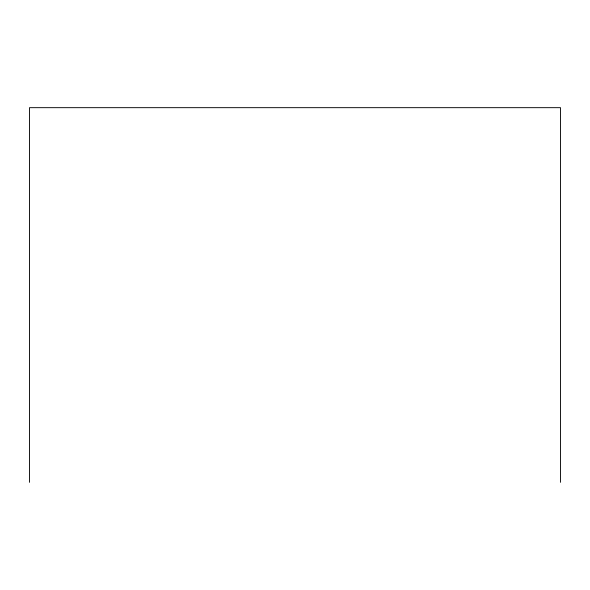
<?xml version="1.0" encoding="UTF-8"?>
<svg xmlns="http://www.w3.org/2000/svg" width="590" height="590" viewBox="0 0 590 590"><rect width="100%" height="100%" fill="white"/><g stroke="black" fill="none" stroke-linecap="round" stroke-linejoin="round"><path stroke-width="0.89" d="M560.5 482.332L560.5 107.668L29.5 107.668L29.5 482.332"/></g></svg>
